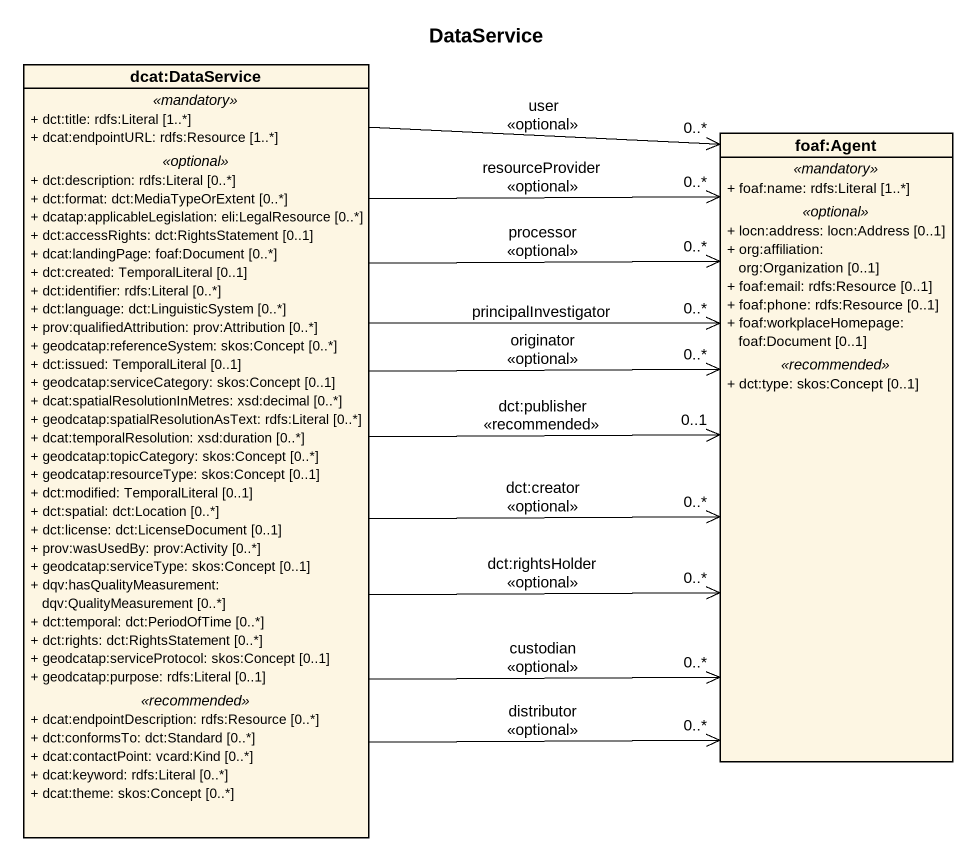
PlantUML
@startuml
title DataService
hide circle
hide empty members
skinparam classAttributeIconSize 0
class "dcat:DataService" as dcat_DataService {
  .. <<mandatory>> ..
  + dct:title: rdfs:Literal [1..*]
  + dcat:endpointURL: rdfs:Resource [1..*]
  .. <<optional>> ..
  + dct:description: rdfs:Literal [0..*]
  + dct:format: dct:MediaTypeOrExtent [0..*]
  + dcatap:applicableLegislation: eli:LegalResource [0..*]
  + dct:accessRights: dct:RightsStatement [0..1]
  + dcat:landingPage: foaf:Document [0..*]
  + dct:created: TemporalLiteral [0..1]
  + dct:identifier: rdfs:Literal [0..*]
  + dct:language: dct:LinguisticSystem [0..*]
  + prov:qualifiedAttribution: prov:Attribution [0..*]
  + geodcatap:referenceSystem: skos:Concept [0..*]
  + dct:issued: TemporalLiteral [0..1]
  + geodcatap:serviceCategory: skos:Concept [0..1]
  + dcat:spatialResolutionInMetres: xsd:decimal [0..*]
  + geodcatap:spatialResolutionAsText: rdfs:Literal [0..*]
  + dcat:temporalResolution: xsd:duration [0..*]
  + geodcatap:topicCategory: skos:Concept [0..*]
  + geodcatap:resourceType: skos:Concept [0..1]
  + dct:modified: TemporalLiteral [0..1]
  + dct:spatial: dct:Location [0..*]
  + dct:license: dct:LicenseDocument [0..1]
  + prov:wasUsedBy: prov:Activity [0..*]
  + geodcatap:serviceType: skos:Concept [0..1]
  + dqv:hasQualityMeasurement: dqv:QualityMeasurement [0..*]
  + dct:temporal: dct:PeriodOfTime [0..*]
  + dct:rights: dct:RightsStatement [0..*]
  + geodcatap:serviceProtocol: skos:Concept [0..1]
  + geodcatap:purpose: rdfs:Literal [0..1]
  .. <<recommended>> ..
  + dcat:endpointDescription: rdfs:Resource [0..*]
  + dct:conformsTo: dct:Standard [0..*]
  + dcat:contactPoint: vcard:Kind [0..*]
  + dcat:keyword: rdfs:Literal [0..*]
  + dcat:theme: skos:Concept [0..*]
}
class "foaf:Agent" as foaf_Agent {
  .. <<mandatory>> ..
  + foaf:name: rdfs:Literal [1..*]
  .. <<optional>> ..
  + locn:address: locn:Address [0..1]
  + org:affiliation: org:Organization [0..1]
  + foaf:email: rdfs:Resource [0..1]
  + foaf:phone: rdfs:Resource [0..1]
  + foaf:workplaceHomepage: foaf:Document [0..1]
  .. <<recommended>> ..
  + dct:type: skos:Concept [0..1]
}
dcat_DataService -right-> "0..1" foaf_Agent : dct:publisher\n<<recommended>>
dcat_DataService -right-> "0..*" foaf_Agent : dct:creator\n<<optional>>
dcat_DataService -right-> "0..*" foaf_Agent : dct:rightsHolder\n<<optional>>
dcat_DataService -right-> "0..*" foaf_Agent : custodian\n<<optional>>
dcat_DataService -right-> "0..*" foaf_Agent : distributor\n<<optional>>
dcat_DataService -right-> "0..*" foaf_Agent : originator\n<<optional>>
dcat_DataService -right-> "0..*" foaf_Agent : principalInvestigator
dcat_DataService -right-> "0..*" foaf_Agent : processor\n<<optional>>
dcat_DataService -right-> "0..*" foaf_Agent : resourceProvider\n<<optional>>
dcat_DataService -right-> "0..*" foaf_Agent : user\n<<optional>>
@enduml
